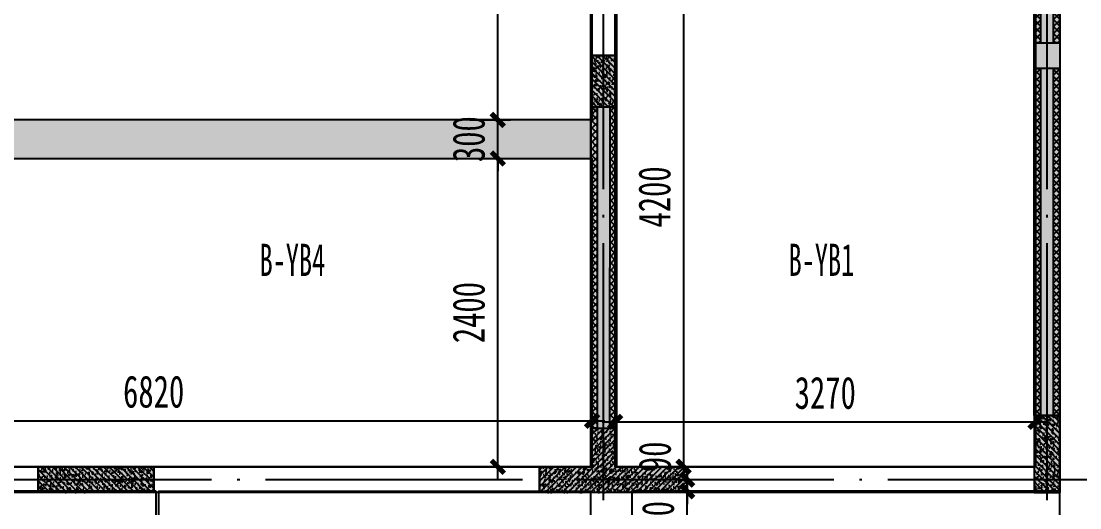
# Model space of a CAD drawing. Extents: x -3200779283 to -8106663, y 659664 to 1123462.
# Drawn here: x -8136882 to -8128646, y 766650 to 770438 of the extents above; entities that cross this region are included whole.
import ezdxf
from ezdxf.enums import TextEntityAlignment as Align

# ---------------------------------------------------------------- set-up
doc = ezdxf.new("R2010")
doc.units = 0
doc.header["$LTSCALE"] = 1000
doc.header["$MEASUREMENT"] = 0
for name, pattern in [('125-墙体$0$CONTINOUS', [0]), ('3#-轴线$0$DOTE', [2.42, 2, -0.2, 0.02, -0.2]), ('3#4#5#$0$DASH', [0.35, 0.25, -0.1]), ('DASH', [0.35, 0.25, -0.1])]:
    doc.linetypes.add(name, pattern=pattern)
doc.layers.get('Defpoints').update_dxf_attribs({"color": 30, "linetype": 'DASH'})
for name, color, linetype in [('125-墙体$0$S-WALL', 40, 'Continuous'), ('125-墙体$0$S-WALL-BEAM', 120, 'Continuous'), ('125-墙体$0$S-WALL-COLU', 252, '125-墙体$0$CONTINOUS'), ('125-墙体$0$S-WALL-COLU-HATC', 16, 'Continuous'), ('125-墙体$0$S-WALL-HATC', 253, 'Continuous'), ('3#-轴线$0$A-ANNO-DOTE', 10, '3#-轴线$0$DOTE'), ('3#4#5#$0$PC-SLAB', 6, '3#4#5#$0$DASH'), ('3#4#5#$0$S-ANNO-TEXT', 7, 'Continuous'), ('3#4#5#$0$S-DIMS-SLAB', 120, 'Continuous'), ('3#4#5#$0$S-PC-FQ', 4, 'Continuous'), ('3#4#5#$0$S-PC-FQ-WYQ', 4, 'Continuous'), ('3#4#5#$0$S-PC-SLAB', 6, 'Continuous'), ('3#4#5#$0$S-WALL-HATC', 253, 'Continuous'), ('3#4#5#$0$可计入现浇段', 60, 'Continuous')]:
    doc.layers.add(name, color=color, linetype=linetype)
doc.styles.add('3#4#5#$0$外部参照 1$0$宋体', font='', dxfattribs={"width": 0.8})
doc.styles.add('3#4#5#$0$楷体', font='', dxfattribs={"width": 0.7})
doc.styles.get('3#4#5#$0$外部参照 1$0$宋体').set_extended_font_data('SimSun')
doc.styles.get('3#4#5#$0$楷体').set_extended_font_data('KaiTi_GB2312')
doc.dimstyles.new('3#4#5#$0$TSSD_100_100', dxfattribs={"dimtxt": 250, "dimasz": 100, "dimexe": 100, "dimexo": 250, "dimgap": 100, "dimtad": 1, "dimdec": 0, "dimzin": 0, "dimdsep": 46, "dimtxsty": '3#4#5#$0$楷体', "dimblk": '3#4#5#$0$_ArchTick', "dimcen": 0, "dimdle": 100, "dimclrt": 7, "dimadec": 0, "dimazin": 0, "dimtfac": 1, "dimtdec": 0, "dimtix": 1, "dimtmove": 2, "dimatfit": 3, "dimfxl": 1, "dimtolj": 1, "dimtzin": 0, "dimarcsym": 0})

# ---------------------------------------------------------------- blocks, each defined once
blk = doc.blocks.new('3#4#5#$0$B-YWQ15')
at = {"layer": '3#4#5#$0$S-PC-FQ-WYQ'}
h = blk.add_hatch(dxfattribs=at)
h.set_pattern_fill('ANSI37', color=256, scale=12, angle=90)
h.set_pattern_definition([(135, (-970766.46, 834939.808), (-26.9407684, -26.9407684), []), (225, (-970766.46, 834939.808), (26.9407684, -26.9407684), [])])
h.paths.add_polyline_path([(-108963.8, 319088.3), (-108913.8, 319088.3), (-108914, 321788.4), (-108964, 321788.4)])
h = blk.add_hatch(dxfattribs=at)
h.set_pattern_fill('ANSI37', color=256, scale=12, angle=90)
h.set_pattern_definition([(135, (-970616.46, 834939.808), (-26.9407684, -26.9407684), []), (225, (-970616.46, 834939.808), (26.9407684, -26.9407684), [])])
h.paths.add_polyline_path([(-108813.8, 319088.3), (-108763.8, 319088.3), (-108764, 321788.4), (-108814, 321788.4)])
for points in [[(-108963.8, 319088.3), (-108913.8, 319088.3), (-108914, 321788.4), (-108964, 321788.4)], [(-108964, 321788.4), (-108764, 321788.4), (-108763.8, 319088.3), (-108963.8, 319088.3)], [(-108813.8, 319088.3), (-108763.8, 319088.3), (-108764, 321788.4), (-108814, 321788.4)]]:
    blk.add_lwpolyline(points, close=True, dxfattribs=at)
blk = doc.blocks.new('3#4#5#$0$B-YWQ7')
at = {"layer": '3#4#5#$0$S-PC-FQ'}
h = blk.add_hatch(dxfattribs=at)
h.set_pattern_fill('HONEY', color=6, scale=100)
h.set_pattern_definition([(0, (-2908947.837, 574047.362), (18.75, 10.8253175), [12.5, -25]), (120, (-2908947.837, 574047.362), (-18.74999996, 10.82531757), [12.5, -25]), (60, (-2908947.837, 574047.362), (4e-08, 21.65063507), [-25, 12.5])])
h.paths.add_polyline_path([(-147955.8, 325388.4), (-147855.8, 325388.4), (-147856, 324388.4), (-147956, 324388.4)])
at = {"layer": '3#4#5#$0$S-PC-FQ-WYQ'}
h = blk.add_hatch(dxfattribs=at)
h.set_pattern_fill('ANSI37', color=256, scale=12, angle=90)
h.set_pattern_definition([(135, (-1009808.17, 839489.796), (-26.9407684, -26.9407684), []), (225, (-1009808.17, 839489.796), (26.9407684, -26.9407684), [])])
h.paths.add_polyline_path([(-148006, 326088.4), (-147956, 326088.4), (-147955.8, 326488.4), (-148005.8, 326488.4)])
h = blk.add_hatch(dxfattribs=at)
h.set_pattern_fill('ANSI37', color=256, scale=12, angle=90)
h.set_pattern_definition([(135, (-1009658.17, 839489.796), (-26.9407684, -26.9407684), []), (225, (-1009658.17, 839489.796), (26.9407684, -26.9407684), [])])
h.paths.add_polyline_path([(-147856, 326088.4), (-147806, 326088.4), (-147805.8, 326488.4), (-147855.8, 326488.4)])
h = blk.add_hatch(dxfattribs=at)
h.set_pattern_fill('ANSI37', color=256, scale=12, angle=90)
h.set_pattern_definition([(135, (-1009808.172, 838539.798), (-26.9407684, -26.9407684), []), (225, (-1009808.172, 838539.798), (26.9407684, -26.9407684), [])])
h.paths.add_polyline_path([(-148005.8, 324388.4), (-147955.8, 324388.4), (-147955.8, 325388.4), (-148005.8, 325388.4)])
h = blk.add_hatch(dxfattribs=at)
h.set_pattern_fill('ANSI37', color=256, scale=12, angle=90)
h.set_pattern_definition([(135, (-1009658.172, 838539.798), (-26.9407684, -26.9407684), []), (225, (-1009658.172, 838539.798), (26.9407684, -26.9407684), [])])
h.paths.add_polyline_path([(-147855.8, 324388.4), (-147805.8, 324388.4), (-147805.8, 325388.4), (-147855.8, 325388.4)])
h = blk.add_hatch(dxfattribs=at)
h.set_pattern_fill('ANSI37', color=256, scale=12, angle=90)
h.set_pattern_definition([(135, (-1009808.04, 836589.806), (-26.9407684, -26.9407684), []), (225, (-1009808.04, 836589.806), (26.9407684, -26.9407684), [])])
h.paths.add_polyline_path([(-148005.9, 322088.4), (-147955.9, 322088.4), (-147955.6, 323688.4), (-148005.6, 323688.4)])
h = blk.add_hatch(dxfattribs=at)
h.set_pattern_fill('ANSI37', color=256, scale=12, angle=90)
h.set_pattern_definition([(135, (-1009658.04, 836589.806), (-26.9407684, -26.9407684), []), (225, (-1009658.04, 836589.806), (26.9407684, -26.9407684), [])])
h.paths.add_polyline_path([(-147855.9, 322088.4), (-147805.9, 322088.4), (-147805.6, 323688.4), (-147855.6, 323688.4)])
at = {"layer": '3#4#5#$0$S-PC-FQ', "color": 6}
blk.add_lwpolyline([(-147955.8, 325388.4), (-147855.8, 325388.4), (-147855.9, 324388.4), (-147955.9, 324388.4)], close=True, dxfattribs=at)
at = {"layer": '3#4#5#$0$S-PC-FQ-WYQ'}
for points in [[(-148006, 326088.4), (-147956, 326088.4), (-147955.8, 326488.4), (-148005.8, 326488.4)], [(-148005.8, 326488.4), (-147805.8, 326488.4), (-147806, 326088.4), (-148006, 326088.4)], [(-147856, 326088.4), (-147806, 326088.4), (-147805.8, 326488.4), (-147855.8, 326488.4)], [(-148006, 326088.4), (-147805.8, 326088.4), (-147805.8, 325388.4), (-148006, 325388.4)], [(-148005.8, 324388.4), (-147955.8, 324388.4), (-147955.8, 325388.4), (-148005.8, 325388.4)], [(-148005.8, 325388.4), (-147805.8, 325388.4), (-147805.8, 324388.4), (-148005.8, 324388.4)], [(-147855.8, 324388.4), (-147805.8, 324388.4), (-147805.8, 325388.4), (-147855.8, 325388.4)], [(-148006, 324388.4), (-147805.8, 324388.4), (-147805.6, 323688.4), (-148005.9, 323688.4)], [(-148005.9, 322088.4), (-147955.9, 322088.4), (-147955.6, 323688.4), (-148005.6, 323688.4)], [(-148005.6, 323688.4), (-147805.6, 323688.4), (-147805.9, 322088.4), (-148005.9, 322088.4)], [(-147855.9, 322088.4), (-147805.9, 322088.4), (-147805.6, 323688.4), (-147855.6, 323688.4)]]:
    blk.add_lwpolyline(points, close=True, dxfattribs=at)
blk = doc.blocks.new('3#4#5#$0$A$C53EF3948')
at = {"layer": '3#4#5#$0$S-PC-FQ-WYQ'}
h = blk.add_hatch(dxfattribs=at)
h.set_pattern_fill('ANSI37', color=256, scale=12, angle=90)
h.set_pattern_definition([(135, (-1136381.43, 743069.668), (-26.9407684, -26.9407684), []), (225, (-1136381.43, 743069.668), (26.9407684, -26.9407684), [])])
h.paths.add_polyline_path([(38349.5, -10800.1), (38399.5, -10800.1), (38399.8, -8300), (38349.8, -8300)])
h = blk.add_hatch(dxfattribs=at)
h.set_pattern_fill('ANSI37', color=256, scale=12, angle=90)
h.set_pattern_definition([(135, (-1136531.43, 743069.668), (-26.9407684, -26.9407684), []), (225, (-1136531.43, 743069.668), (26.9407684, -26.9407684), [])])
h.paths.add_polyline_path([(38499.5, -10800.1), (38549.5, -10800.1), (38549.8, -8300), (38499.8, -8300)])
for points in [[(38399.5, -10800.1), (38349.5, -10800.1), (38349.8, -8300), (38399.8, -8300)], [(38549.8, -8300), (38349.8, -8300), (38349.5, -10800.1), (38549.5, -10800.1)], [(38549.5, -10800.1), (38499.5, -10800.1), (38499.8, -8300), (38549.8, -8300)]]:
    blk.add_lwpolyline(points, close=True, dxfattribs=at)
at = {"layer": '3#4#5#$0$可计入现浇段'}
blk.add_lwpolyline([(41799.6, -8000), (41799.6, -8000), (41799.6, -8000), (41799.6, -7800), (41799.6, -7800), (41799.6, -7800), (41999.6, -7800), (41999.6, -8000), (41799.6, -8000)], dxfattribs=at)
at = {"layer": '3#4#5#$0$S-PC-FQ-WYQ', "xscale": -1}
for name, p in [('3#4#5#$0$B-YWQ7', (-106006.2, -329888.5)), ('3#4#5#$0$B-YWQ15', (-66964.7, -329788.4))]:
    blk.add_blockref(name, p, dxfattribs=at)
blk = doc.blocks.new('3#4#5#$0$_ArchTick')
at = {"color": 0, "linetype": 'ByBlock', "const_width": 0.4}
blk.add_lwpolyline([(-0.5, -0.5), (0.5, 0.5)], dxfattribs=at)
blk = doc.blocks.new('*D970')
at = {"layer": '3#4#5#$0$S-DIMS-SLAB', "color": 0, "lineweight": -2, "transparency": 16777216}
for p, q in [((39099.4, 9.8), (39099.4, 109.8)), ((38919.4, 9.8), (39199.4, 9.8)), ((39099.4, -500.2), (39099.4, 9.8)), ((38919.4, -500.2), (39199.4, -500.2)), ((39099.4, -500.2), (39099.4, -600.2))]:
    blk.add_line(p, q, dxfattribs=at)
at = {"layer": 'Defpoints', "color": 0, "transparency": 16777216}
for p in [(38669.4, 9.8), (39099.4, 9.8), (38669.4, -500.2)]:
    blk.add_point(p, dxfattribs=at)
at = {"layer": '3#4#5#$0$S-DIMS-SLAB', "color": 0, "lineweight": -2, "transparency": 16777216, "xscale": 100, "yscale": 100, "zscale": 100}
for p, rotation in [((39099.4, 9.8), 270), ((39099.4, -500.2), 90)]:
    blk.add_blockref('3#4#5#$0$_ArchTick', p, dxfattribs=dict(at, rotation=rotation))
at = {"layer": '3#4#5#$0$S-DIMS-SLAB', "color": 7, "transparency": 16777216, "insert": (38874.4, -245.2), "char_height": 250, "attachment_point": 5, "rotation": 90, "style": '3#4#5#$0$楷体'}
blk.add_mtext('\\A1;510', dxfattribs=at)
blk = doc.blocks.new('*D1001')
at = {"layer": '3#4#5#$0$S-DIMS-SLAB', "color": 0, "lineweight": -2, "transparency": 16777216}
for p, q in [((39099.5, 100), (39099.5, 200)), ((38920.2, 100), (39199.5, 100)), ((39099.5, 9.8), (39099.5, 100)), ((38920.2, 9.8), (39199.5, 9.8)), ((39099.5, 9.8), (39099.5, -90.2))]:
    blk.add_line(p, q, dxfattribs=at)
at = {"layer": 'Defpoints', "color": 0, "transparency": 16777216}
for p in [(38670.2, 100), (39099.5, 100), (38670.2, 9.8)]:
    blk.add_point(p, dxfattribs=at)
at = {"layer": '3#4#5#$0$S-DIMS-SLAB', "color": 0, "lineweight": -2, "transparency": 16777216, "xscale": 100, "yscale": 100, "zscale": 100}
for p, rotation in [((39099.5, 100), 270), ((39099.5, 9.8), 90)]:
    blk.add_blockref('3#4#5#$0$_ArchTick', p, dxfattribs=dict(at, rotation=rotation))
at = {"layer": '3#4#5#$0$S-DIMS-SLAB', "color": 7, "transparency": 16777216, "insert": (38849.5, 277.3), "char_height": 250, "attachment_point": 5, "rotation": 90, "style": '3#4#5#$0$楷体'}
blk.add_mtext('\\A1;90', dxfattribs=at)
blk = doc.blocks.new('3#4#5#$0$ban111')
at = {"layer": '3#4#5#$0$S-WALL-HATC', "ltscale": 100}
h = blk.add_hatch(dxfattribs=at)
h.set_pattern_fill('AR-CONC', color=256, scale=25, angle=-270, style=0)
h.set_pattern_definition([(140, (-37341047970.12, -2020437059.28), (15.68803374565, 179.3150456502), [18.75, -206.25]), (85, (-37341047970.12, -2020437059.28), (-188.048033425, -34.68783340325), [15, -165]), (190.4514, (-37341047968.81, -2020437044.34), (-172.3598855152, 144.6273454285), [15.9350475, -175.285528]), (136.1842, (-37341048020.12, -2020437059.28), (41.3797535823, 266.8102621564), [28.125, -309.375]), (186.6356, (-37341048016.67, -2020437037.05), (-243.5294677251, 233.6656763872), [23.902572, -262.92825]), (81.1842, (-37341048020.12, -2020437059.28), (-243.5296502313, 233.6654862834), [22.5, -247.5]), (111, (-37341048007.62, -2020437034.28), (100.65472266633, 149.2267630296), [18.75, -206.25]), (56, (-37341048007.62, -2020437034.28), (-181.2875112617, 60.8288329804), [15, -165]), (161.4514, (-37341047999.23, -2020437021.84), (-80.6326241775, 210.0556571454), [15.9350475, -175.285528]), (127.5, (-37341047970.12, -2020437059.28), (-83.22346345783, 3.03996382932), [0, -163, 0, -167.5, 0, -165.625]), (97.5, (-37341047970.12, -2020437059.28), (-98.6029279706, 65.76738436054), [0, -95.5, 0, -159.25, 0, -63.125]), (57.5, (-37341047970.12, -2020437115.03), (5.6387179336, 133.4556090431), [0, -62.5, 0, -195, 0, -258.75]), (47.5, (-37341047970.12, -2020437140.03), (-25.02624558308, 145.7965423356), [0, -81.25, 0, -129.5, 0, -183.75])])
h.paths.add_polyline_path([(-228282, 404475), (-228282, 404775), (-221482, 404775), (-221482, 404475)])
at = {"layer": '3#4#5#$0$S-PC-SLAB'}
blk.add_lwpolyline([(-228292, 407075), (-228292, 404775), (-221472, 404775), (-221472, 405875), (-222672, 405875), (-222672, 407075), (-228292, 407075)], dxfattribs=at)
for points in [[(-231742, 402075), (-228472, 402075), (-228472, 406275), (-231742, 406275)], [(-228292, 402075), (-221472, 402075), (-221472, 404475), (-228292, 404475)]]:
    blk.add_lwpolyline(points, close=True, dxfattribs=at)
at = {"layer": '3#4#5#$0$S-WALL-HATC', "ltscale": 100}
blk.add_lwpolyline([(-228282, 404475), (-228282, 404775), (-221482, 404775), (-221482, 404475)], close=True, dxfattribs=at)
blk = doc.blocks.new('*D847')
at = {"layer": '3#4#5#$0$S-DIMS-SLAB', "color": 0, "lineweight": -2, "transparency": 16777216}
for p, q in [((178436.3, 155291.1), (178436.3, 154933.4)), ((185256.3, 155291.1), (185256.3, 154933.4)), ((178336.3, 155033.4), (185356.3, 155033.4))]:
    blk.add_line(p, q, dxfattribs=at)
at = {"layer": 'Defpoints', "color": 0, "transparency": 16777216}
for p in [(178436.3, 155541.1), (185256.3, 155541.1), (185256.3, 155033.4)]:
    blk.add_point(p, dxfattribs=at)
at = {"layer": '3#4#5#$0$S-DIMS-SLAB', "color": 0, "lineweight": -2, "transparency": 16777216, "xscale": 100, "yscale": 100, "zscale": 100, "rotation": 180}
blk.add_blockref('3#4#5#$0$_ArchTick', (178436.3, 155033.4), dxfattribs=at)
at = {"layer": '3#4#5#$0$S-DIMS-SLAB', "color": 0, "lineweight": -2, "transparency": 16777216, "xscale": 100, "yscale": 100, "zscale": 100}
blk.add_blockref('3#4#5#$0$_ArchTick', (185256.3, 155033.4), dxfattribs=at)
at = {"layer": '3#4#5#$0$S-DIMS-SLAB', "color": 7, "transparency": 16777216, "insert": (181846.3, 155258.4), "char_height": 250, "attachment_point": 5, "style": '3#4#5#$0$楷体'}
blk.add_mtext('\\A1;6820', dxfattribs=at)
blk = doc.blocks.new('*D848')
at = {"layer": '3#4#5#$0$S-DIMS-SLAB', "color": 0, "lineweight": -2, "transparency": 16777216}
for p, q in [((184523.3, 154575), (184523.3, 157175)), ((184305.6, 157075), (184623.3, 157075)), ((184305.6, 154675), (184623.3, 154675))]:
    blk.add_line(p, q, dxfattribs=at)
at = {"layer": 'Defpoints', "color": 0, "transparency": 16777216}
for p in [(184055.6, 157075), (184523.3, 157075), (184055.6, 154675)]:
    blk.add_point(p, dxfattribs=at)
at = {"layer": '3#4#5#$0$S-DIMS-SLAB', "color": 0, "lineweight": -2, "transparency": 16777216, "xscale": 100, "yscale": 100, "zscale": 100}
for p, rotation in [((184523.3, 157075), 90), ((184523.3, 154675), 270)]:
    blk.add_blockref('3#4#5#$0$_ArchTick', p, dxfattribs=dict(at, rotation=rotation))
at = {"layer": '3#4#5#$0$S-DIMS-SLAB', "color": 7, "transparency": 16777216, "insert": (184298.3, 155875), "char_height": 250, "attachment_point": 5, "rotation": 90, "style": '3#4#5#$0$楷体'}
blk.add_mtext('\\A1;2400', dxfattribs=at)
blk = doc.blocks.new('*D849')
at = {"layer": '3#4#5#$0$S-DIMS-SLAB', "color": 0, "lineweight": -2, "transparency": 16777216}
for p, q in [((184523.3, 157375), (184523.3, 157475)), ((184305.6, 157375), (184623.3, 157375)), ((184523.3, 157075), (184523.3, 157375)), ((184305.6, 157075), (184623.3, 157075)), ((184523.3, 157075), (184523.3, 156975))]:
    blk.add_line(p, q, dxfattribs=at)
at = {"layer": 'Defpoints', "color": 0, "transparency": 16777216}
for p in [(184055.6, 157375), (184523.3, 157375), (184055.6, 157075)]:
    blk.add_point(p, dxfattribs=at)
at = {"layer": '3#4#5#$0$S-DIMS-SLAB', "color": 0, "lineweight": -2, "transparency": 16777216, "xscale": 100, "yscale": 100, "zscale": 100}
for p, rotation in [((184523.3, 157375), 270), ((184523.3, 157075), 90)]:
    blk.add_blockref('3#4#5#$0$_ArchTick', p, dxfattribs=dict(at, rotation=rotation))
at = {"layer": '3#4#5#$0$S-DIMS-SLAB', "color": 7, "transparency": 16777216, "insert": (184298.3, 157225), "char_height": 250, "attachment_point": 5, "rotation": 90, "style": '3#4#5#$0$楷体'}
blk.add_mtext('\\A1;300', dxfattribs=at)
blk = doc.blocks.new('*D850')
at = {"layer": '3#4#5#$0$S-DIMS-SLAB', "color": 0, "lineweight": -2, "transparency": 16777216}
for p, q in [((184523.3, 157275), (184523.3, 159775)), ((184305.6, 159675), (184623.3, 159675)), ((184305.6, 157375), (184623.3, 157375))]:
    blk.add_line(p, q, dxfattribs=at)
at = {"layer": 'Defpoints', "color": 0, "transparency": 16777216}
for p in [(184055.6, 159675), (184523.3, 159675), (184055.6, 157375)]:
    blk.add_point(p, dxfattribs=at)
at = {"layer": '3#4#5#$0$S-DIMS-SLAB', "color": 0, "lineweight": -2, "transparency": 16777216, "xscale": 100, "yscale": 100, "zscale": 100}
for p, rotation in [((184523.3, 159675), 90), ((184523.3, 157375), 270)]:
    blk.add_blockref('3#4#5#$0$_ArchTick', p, dxfattribs=dict(at, rotation=rotation))
at = {"layer": '3#4#5#$0$S-DIMS-SLAB', "color": 7, "transparency": 16777216, "insert": (184298.3, 158525), "char_height": 250, "attachment_point": 5, "rotation": 90, "style": '3#4#5#$0$楷体'}
blk.add_mtext('\\A1;2300', dxfattribs=at)
blk = doc.blocks.new('*D853')
at = {"layer": '3#4#5#$0$S-DIMS-SLAB', "color": 0, "lineweight": -2, "transparency": 16777216}
for p, q in [((185436.1, 155281.8), (185436.1, 154924.1)), ((188706.1, 155281.8), (188706.1, 154924.1)), ((185336.1, 155024.1), (188806.1, 155024.1))]:
    blk.add_line(p, q, dxfattribs=at)
at = {"layer": 'Defpoints', "color": 0, "transparency": 16777216}
for p in [(185436.1, 155531.8), (188706.1, 155531.8), (188706.1, 155024.1)]:
    blk.add_point(p, dxfattribs=at)
at = {"layer": '3#4#5#$0$S-DIMS-SLAB', "color": 0, "lineweight": -2, "transparency": 16777216, "xscale": 100, "yscale": 100, "zscale": 100, "rotation": 180}
blk.add_blockref('3#4#5#$0$_ArchTick', (185436.1, 155024.1), dxfattribs=at)
at = {"layer": '3#4#5#$0$S-DIMS-SLAB', "color": 0, "lineweight": -2, "transparency": 16777216, "xscale": 100, "yscale": 100, "zscale": 100}
blk.add_blockref('3#4#5#$0$_ArchTick', (188706.1, 155024.1), dxfattribs=at)
at = {"layer": '3#4#5#$0$S-DIMS-SLAB', "color": 7, "transparency": 16777216, "insert": (187071.1, 155249.1), "char_height": 250, "attachment_point": 5, "style": '3#4#5#$0$楷体'}
blk.add_mtext('\\A1;3270', dxfattribs=at)
blk = doc.blocks.new('*D858')
at = {"layer": '3#4#5#$0$S-DIMS-SLAB', "color": 0, "lineweight": -2, "transparency": 16777216}
for p, q in [((185968.3, 158975), (185968.3, 154575)), ((185686.1, 158875), (186068.3, 158875)), ((185686.1, 154675), (186068.3, 154675))]:
    blk.add_line(p, q, dxfattribs=at)
at = {"layer": 'Defpoints', "color": 0, "transparency": 16777216}
for p in [(185436.1, 158875), (185436.1, 154675), (185968.3, 154675)]:
    blk.add_point(p, dxfattribs=at)
at = {"layer": '3#4#5#$0$S-DIMS-SLAB', "color": 0, "lineweight": -2, "transparency": 16777216, "xscale": 100, "yscale": 100, "zscale": 100}
for p, rotation in [((185968.3, 158875), 90), ((185968.3, 154675), 270)]:
    blk.add_blockref('3#4#5#$0$_ArchTick', p, dxfattribs=dict(at, rotation=rotation))
at = {"layer": '3#4#5#$0$S-DIMS-SLAB', "color": 7, "transparency": 16777216, "insert": (185743.3, 156775), "char_height": 250, "attachment_point": 5, "rotation": 90, "style": '3#4#5#$0$楷体'}
blk.add_mtext('\\A1;4200', dxfattribs=at)
blk = doc.blocks.new('125-墙体')
at = {"layer": '125-墙体$0$S-WALL-COLU-HATC'}
h = blk.add_hatch(dxfattribs=at)
h.set_pattern_fill('AR-CONC', color=256, scale=10)
h.set_pattern_definition([(50, (15787.076, -245457.834), (71.726018, -6.275213), [7.5, -82.5]), (355, (15787.076, -245457.83), (-13.875133, 75.219213), [6, -66]), (100.4514, (15793.05, -245458.36), (57.850938, 68.943954), [6.37402, -70.114211]), (46.1842, (15787.08, -245437.83), (106.724105, -16.5519), [11.25, -123.75]), (96.6356, (15795.97, -245439.21), (93.46627, 97.411787), [9.56103, -105.1713]), (351.1842, (15787.08, -245437.83), (93.466195, 97.41186), [9, -99]), (21, (15797.076, -245442.834), (59.690705, -40.261889), [7.5, -82.5]), (326, (15797.076, -245442.83), (24.331533, 72.515005), [6, -66]), (71.4514, (15802.05, -245446.19), (84.022263, 32.25305), [6.37402, -70.114211]), (37.5, (15787.076, -245457.834), (1.2159855, 33.2893854), [0, -65.2, 0, -67, 0, -66.25]), (7.5, (15787.076, -245457.834), (26.306954, 39.441171), [0, -38.2, 0, -63.7, 0, -25.25]), (327.5, (15764.776, -245457.834), (53.3822436, -2.2554872), [0, -25, 0, -78, 0, -103.5]), (317.5, (15754.776, -245457.834), (58.318617, 10.010498), [0, -32.5, 0, -51.8, 0, -73.5])])
h.paths.add_polyline_path([(3550, -7800), (3350, -7800), (3350, -8200), (3550, -8200)])
h = blk.add_hatch(dxfattribs=at)
h.set_pattern_fill('ANSI31', color=256, scale=250, style=0)
h.set_pattern_definition([(45, (15787.076, -245457.834), (-22.097087, 22.097087), [])])
h.paths.add_polyline_path([(3550, -7800), (3350, -7800), (3350, -8200), (3550, -8200)])
h = blk.add_hatch(dxfattribs=at)
h.set_pattern_fill('AR-CONC', color=256, scale=10)
h.set_pattern_definition([(50, (295941.93, -248457.834), (71.726018, -6.2752135), [7.5, -82.5]), (355, (295941.93, -248457.83), (-13.875133, 75.219213), [6, -66]), (100.4514, (295947.91, -248458.36), (57.850938, 68.943954), [6.374019, -70.114211]), (46.1842, (295941.93, -248437.83), (106.724105, -16.551901), [11.25, -123.75]), (96.6356, (295950.82, -248439.21), (93.46627, 97.411787), [9.56103, -105.1713]), (351.1842, (295941.93, -248437.83), (93.466195, 97.41186), [9, -99]), (21, (295951.93, -248442.834), (59.690705, -40.261889), [7.5, -82.5]), (326, (295951.93, -248442.83), (24.331533, 72.515005), [6, -66]), (71.4514, (295956.905, -248446.19), (84.022263, 32.25305), [6.374019, -70.114211]), (37.5, (295941.93, -248457.834), (1.2159855, 33.2893854), [0, -65.2, 0, -67, 0, -66.25]), (7.5, (295941.93, -248457.834), (26.3069537, 39.4411712), [0, -38.2, 0, -63.7, 0, -25.25]), (327.5, (295919.63, -248457.834), (53.3822436, -2.2554872), [0, -25, 0, -78, 0, -103.5]), (317.5, (295909.63, -248457.834), (58.318617, 10.010498), [0, -32.5, 0, -51.8, 0, -73.5])])
h.paths.add_polyline_path([(-100, -10600), (100, -10600), (100, -11200), (-100, -11200)])
h = blk.add_hatch(dxfattribs=at)
h.set_pattern_fill('ANSI31', color=256, scale=250, style=0)
h.set_pattern_definition([(45, (295941.93, -248457.834), (-22.097087, 22.097087), [])])
h.paths.add_polyline_path([(100, -10600), (-100, -10600), (-100, -11200), (100, -11200)])
h = blk.add_hatch(dxfattribs=at)
h.set_pattern_fill('AR-CONC', color=256, scale=10, angle=90)
h.set_pattern_definition([(140, (245486.99, 4537.05), (6.275213, 71.726018), [7.5, -82.5]), (85, (245486.99, 4537.05), (-75.219213, -13.875133), [6, -66]), (190.4514, (245487.51, 4543.03), (-68.943954, 57.850938), [6.37402, -70.114211]), (136.1842, (245466.99, 4537.05), (16.5519, 106.724105), [11.25, -123.75]), (186.6356, (245468.37, 4545.95), (-97.411787, 93.46627), [9.56103, -105.1713]), (81.1842, (245466.99, 4537.05), (-97.41186, 93.466195), [9, -99]), (111, (245471.99, 4547.05), (40.261889, 59.690705), [7.5, -82.5]), (56, (245471.99, 4547.05), (-72.515005, 24.331533), [6, -66]), (161.4514, (245475.345, 4552.03), (-32.25305, 84.022263), [6.37402, -70.114211]), (127.5, (245486.99, 4537.052), (-33.2893854, 1.2159855), [0, -65.2, 0, -67, 0, -66.25]), (97.5, (245486.99, 4537.052), (-39.441171, 26.306954), [0, -38.2, 0, -63.7, 0, -25.25]), (57.5, (245486.99, 4514.752), (2.2554872, 53.3822436), [0, -25, 0, -78, 0, -103.5]), (47.5, (245486.99, 4504.752), (-10.010498, 58.318617), [0, -32.5, 0, -51.8, 0, -73.5])])
h.paths.add_polyline_path([(3350, -11000), (2800, -11000), (2800, -11200), (3550, -11200), (3950, -11200), (3950, -11000), (3550, -11000), (3550, -10700), (3350, -10700)])
h = blk.add_hatch(dxfattribs=at)
h.set_pattern_fill('ANSI31', color=256, scale=250, angle=90, style=0)
h.set_pattern_definition([(135, (245486.99, 4537.052), (-22.097087, -22.097087), [])])
h.paths.add_polyline_path([(3350, -11000), (2800, -11000), (2800, -11200), (3550, -11200), (3950, -11200), (3950, -11000), (3550, -11000), (3550, -10700), (3350, -10700)])
h = blk.add_hatch(dxfattribs=at)
h.set_pattern_fill('AR-CONC', color=256, scale=10)
h.set_pattern_definition([(50, (16440.73, -252107.814), (71.726018, -6.275213), [7.5, -82.5]), (355, (16440.73, -252107.814), (-13.875133, 75.219213), [6, -66]), (100.4514, (16446.705, -252108.34), (57.850938, 68.943954), [6.37402, -70.114211]), (46.1842, (16440.73, -252087.81), (106.724105, -16.5519), [11.25, -123.75]), (96.6356, (16449.62, -252089.19), (93.46627, 97.411787), [9.56103, -105.1713]), (351.1842, (16440.73, -252087.81), (93.466195, 97.41186), [9, -99]), (21, (16450.73, -252092.814), (59.690705, -40.261889), [7.5, -82.5]), (326, (16450.73, -252092.814), (24.331533, 72.515005), [6, -66]), (71.4514, (16455.7, -252096.17), (84.022263, 32.25305), [6.37402, -70.114211]), (37.5, (16440.728, -252107.814), (1.2159855, 33.2893854), [0, -65.2, 0, -67, 0, -66.25]), (7.5, (16440.728, -252107.814), (26.306954, 39.441171), [0, -38.2, 0, -63.7, 0, -25.25]), (327.5, (16418.428, -252107.814), (53.3822436, -2.2554872), [0, -25, 0, -78, 0, -103.5]), (317.5, (16408.43, -252107.814), (58.318617, 10.010498), [0, -32.5, 0, -51.8, 0, -73.5])])
h.paths.add_polyline_path([(7849.8, -11200), (7849.8, -11000), (6950, -11000), (6950, -11200)])
h = blk.add_hatch(dxfattribs=at)
h.set_pattern_fill('ANSI31', color=256, scale=250, style=0)
h.set_pattern_definition([(45, (16440.728, -252107.814), (-22.097087, 22.097087), [])])
h.paths.add_polyline_path([(7849.8, -11200), (7849.8, -11000), (6950, -11000), (6950, -11200)])
at = {"layer": '125-墙体$0$S-WALL-HATC'}
for points in [[(100, -6100), (-100, -6100), (-100, -11200), (100, -11200)], [(3550, -11000), (3550, -7800), (3350, -7800), (3350, -11000), (3450, -11066.7)], [(2800, -11200), (3450, -11200), (3450, -11066.7), (3350, -11000), (2800, -11000)], [(3450, -11066.7), (3450, -11200), (3950, -11200), (3950, -11000), (3550, -11000)], [(6950, -11200), (7849.8, -11200), (7849.8, -11000), (6950, -11000)]]:
    blk.add_hatch(color=256, dxfattribs=at).paths.add_polyline_path(points)
at = {"layer": '125-墙体$0$S-WALL'}
for p, q in [((-100, -6100), (-100, -11200)), ((100, -6100), (100, -11000)), ((3550, -7800), (3350, -7800)), ((3350, -7800), (3350, -11000)), ((3550, -11000), (3550, -7800)), ((100, -11000), (100, -11000)), ((100, -11000), (100, -11200)), ((2800, -11000), (3350, -11000)), ((2800, -11000), (2800, -11200)), ((3550, -11000), (3950, -11000)), ((3950, -11000), (3950, -11200)), ((6950, -11000), (7849.8, -11000)), ((6950, -11000), (6950, -11200)), ((7849.8, -11000), (7849.8, -11200)), ((-100, -11200), (100, -11200)), ((2800, -11200), (3450, -11200)), ((3450, -11200), (3950, -11200)), ((6950, -11200), (7849.8, -11200))]:
    blk.add_line(p, q, dxfattribs=at)
at = {"layer": '125-墙体$0$S-WALL-BEAM'}
for points in [[(3550, -3300), (3350, -3300), (3350, -7800), (3550, -7800)], [(100, -11000), (100, -11200), (2800, -11200), (2800, -11000)], [(3950, -11000), (3950, -11200), (6950, -11200), (6950, -11000)], [(7849.8, -11000), (7849.8, -11200), (9850, -11200), (9850, -11000)]]:
    blk.add_lwpolyline(points, close=True, dxfattribs=at)
at = {"layer": '125-墙体$0$S-WALL-COLU', "lineweight": -2}
for points in [[(3550, -7800), (3350, -7800), (3350, -8200), (3550, -8200)], [(-100, -10600), (100, -10600), (100, -11200), (-100, -11200)], [(7849.8, -11200), (7849.8, -11000), (6950, -11000), (6950, -11200)]]:
    blk.add_lwpolyline(points, close=True, dxfattribs=at)
at = {"layer": '125-墙体$0$S-WALL-COLU', "linetype": 'ByBlock'}
blk.add_lwpolyline([(3350, -11000), (2800, -11000), (2800, -11200), (3550, -11200), (3950, -11200), (3950, -11000), (3550, -11000), (3550, -10700), (3350, -10700), (3350, -11000)], dxfattribs=at)
blk = doc.blocks.new('3#-轴线')
at = {"layer": '3#-轴线$0$A-ANNO-DOTE'}
for points in [[(41800, -16100), (41800, 5500)], [(38350, -16100), (38350, -3200)], [(-3000, -11100), (44800, -11100)]]:
    blk.add_lwpolyline(points, dxfattribs=at)
blk = doc.blocks.new('3#4#5#$0$A$C7C4D4DCF')
at = {"layer": '3#4#5#$0$S-PC-SLAB'}
for points in [[(34969.9, 9.5), (31459.6, 9.5), (31459.6, -1500.4), (34969.9, -1500.4)], [(38669.4, -500.2), (41999.4, -500.2), (41999.4, 9.8), (38669.4, 9.8)]]:
    blk.add_lwpolyline(points, close=True, dxfattribs=at)
blk.add_lwpolyline([(38499.6, -500.2), (38499.6, -850.5, -0.41418), (37849.4, -1500.5), (34989.9, -1500.4), (34989.9, 9.5), (38349, 9.6), (38349, -500.2), (38499.6, -500.2)], format="xyb", dxfattribs=at)
at = {"layer": '3#4#5#$0$S-DIMS-SLAB'}
dim = blk.add_linear_dim(base=(39099.5, 100), p1=(38670.2, 9.8), p2=(38670.2, 100), angle=90, dimstyle='3#4#5#$0$TSSD_100_100', dxfattribs=at)
dim.commit()
dim.dimension.update_dxf_attribs({"geometry": '*D1001', "text_midpoint": (38849.5, 277.3), "dimtype": 128})
dim = blk.add_linear_dim(base=(39099.4, 9.8), p1=(38669.4, -500.2), p2=(38669.4, 9.8), angle=90, dimstyle='3#4#5#$0$TSSD_100_100', dxfattribs=at)
dim.commit()
dim.dimension.update_dxf_attribs({"geometry": '*D970', "text_midpoint": (38874.4, -245.2)})
blk = doc.blocks.new('3#4#5#$0$5#')
at = {"layer": '3#4#5#$0$S-ANNO-TEXT', "xscale": -1}
blk.add_blockref('3#4#5#$0$ban111', (-43035.7, -247400), dxfattribs=at)
at = {"layer": '3#4#5#$0$PC-SLAB', "linetype": 'ByBlock', "style": '3#4#5#$0$外部参照 1$0$宋体', "width": 0.6}
for s, p in [('B-YB4', (182925.3, 156285.2)), ('B-YB1', (187041, 156286))]:
    blk.add_text(s, height=250, dxfattribs=at).set_placement(p, align=Align.MIDDLE)
at = {"layer": '3#4#5#$0$S-DIMS-SLAB'}
for base, p1, p2, picture, middle in [((184523.3, 159675), (184055.6, 157375), (184055.6, 159675), '*D850', (184298.3, 158525)), ((185968.3, 154675), (185436.1, 158875), (185436.1, 154675), '*D858', (185743.3, 156775)), ((184523.3, 157375), (184055.6, 157075), (184055.6, 157375), '*D849', (184298.3, 157225)), ((184523.3, 157075), (184055.6, 154675), (184055.6, 157075), '*D848', (184298.3, 155875))]:
    dim = blk.add_linear_dim(base=base, p1=p1, p2=p2, angle=90, dimstyle='3#4#5#$0$TSSD_100_100', dxfattribs=at)
    dim.commit()
    dim.dimension.update_dxf_attribs({"geometry": picture, "text_midpoint": middle})
for base, p1, p2, picture, middle in [((185256.3, 155033.4), (178436.3, 155541.1), (185256.3, 155541.1), '*D847', (181846.3, 155258.4)), ((188706.1, 155024.1), (185436.1, 155531.8), (188706.1, 155531.8), '*D853', (187071.1, 155249.1))]:
    dim = blk.add_linear_dim(base=base, p1=p1, p2=p2, dimstyle='3#4#5#$0$TSSD_100_100', dxfattribs=at)
    dim.commit()
    dim.dimension.update_dxf_attribs({"geometry": picture, "text_midpoint": middle})

msp = doc.modelspace()

# ---------------------------------------------------------------- block references
msp.add_blockref('3#-轴线', (-8170700.4, 777969.5))
at = {"xscale": -1, "rotation": 3.622788229407092e-06}
msp.add_blockref('125-墙体', (-8128900.4, 777969.5), dxfattribs=at)
at = {"layer": '3#4#5#$0$S-ANNO-TEXT'}
msp.add_blockref('3#4#5#$0$A$C53EF3948', (-8170800.4, 778069.7), dxfattribs=at)
at = {"layer": '3#4#5#$0$S-PC-SLAB'}
msp.add_blockref('3#4#5#$0$5#', (-8317697.2, 612294.7), dxfattribs=at)
at = {"layer": '3#4#5#$0$S-PC-SLAB', "color": 1}
msp.add_blockref('3#4#5#$0$A$C7C4D4DCF', (-8170800.4, 766769.7), dxfattribs=at)

doc.saveas('drawing.dxf')
